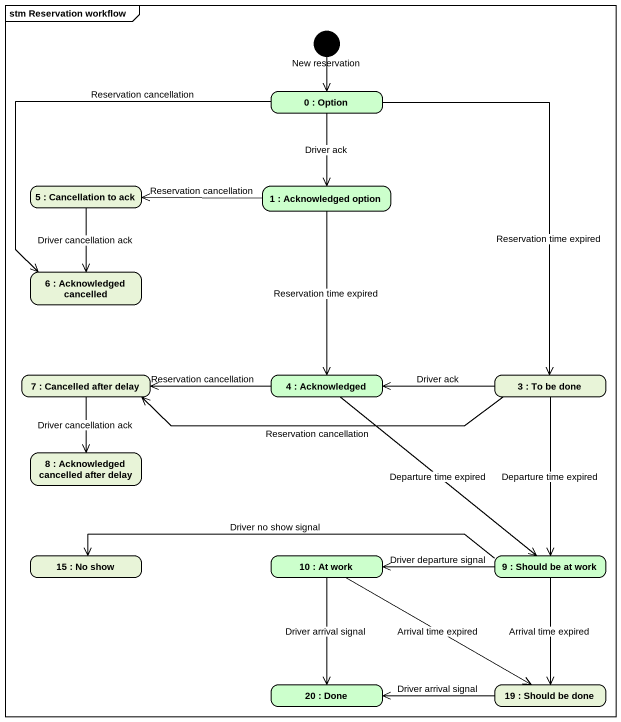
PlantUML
@startuml
mainframe stm Reservation workflow
hide empty description
state "New reservation" as New_reservation <<start>>
state "0 : Option" as s0_Option #CCFFCC
state "5 : Cancellation to ack" as s5_Cancellation_to_ack
state "1 : Acknowledged option" as s1_Acknowledged_option #CCFFCC
state "6 : Acknowledged cancelled" as s6_Acknowledged_cancelled
state "7 : Cancelled after delay" as s7_Cancelled_after_delay
state "4 : Acknowledged" as s4_Acknowledged #CCFFCC
state "3 : To be done" as s3_To_be_done
state "8 : Acknowledged cancelled after delay" as s8_Acknowledged_cancelled
state "15 : No show" as s15_No_show
state "10 : At work" as s10_At_work #CCFFCC
state "9 : Should be at work" as s9_Should_be_at_work #CCFFCC
state "20 : Done" as s20_Done #CCFFCC
state "19 : Should be done" as s19_Should_be_done
New_reservation --> s0_Option
s0_Option --> s1_Acknowledged_option : Driver ack
s0_Option --> s6_Acknowledged_cancelled : Reservation cancellation
s0_Option --> s3_To_be_done : Reservation time expired
s5_Cancellation_to_ack --> s6_Acknowledged_cancelled : Driver cancellation ack
s1_Acknowledged_option -left-> s5_Cancellation_to_ack : Reservation cancellation
s1_Acknowledged_option --> s4_Acknowledged : Reservation time expired
s7_Cancelled_after_delay --> s8_Acknowledged_cancelled : Driver cancellation ack
s4_Acknowledged -left-> s7_Cancelled_after_delay : Reservation cancellation
s4_Acknowledged --> s9_Should_be_at_work : Departure time expired
s3_To_be_done -left-> s7_Cancelled_after_delay : Reservation cancellation
s3_To_be_done -left-> s4_Acknowledged : Driver ack
s3_To_be_done --> s9_Should_be_at_work : Departure time expired
s10_At_work --> s20_Done : Driver arrival signal
s10_At_work -right-> s19_Should_be_done : Arrival time expired
s9_Should_be_at_work -left-> s15_No_show : Driver no show signal
s9_Should_be_at_work -left-> s10_At_work : Driver departure signal
s9_Should_be_at_work --> s19_Should_be_done : Arrival time expired
s19_Should_be_done -left-> s20_Done : Driver arrival signal
@enduml
